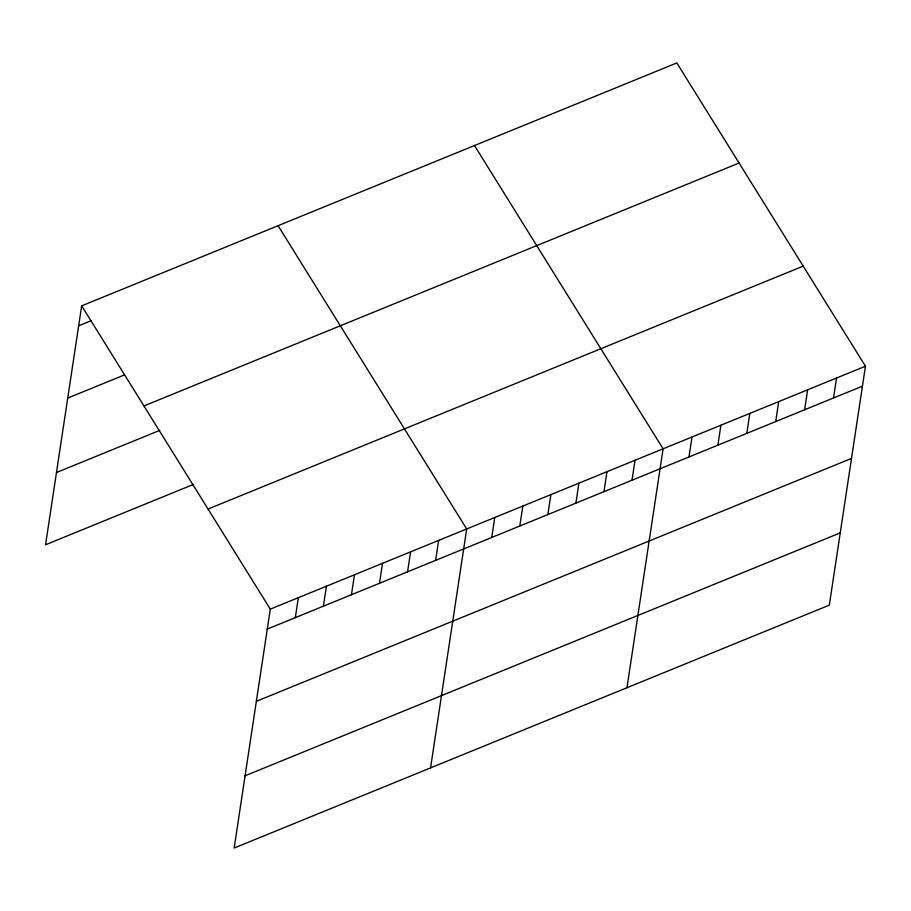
<?xml version="1.0" encoding="UTF-8"?>
<svg xmlns="http://www.w3.org/2000/svg" width="911" height="911" viewBox="0 0 911 911"><rect width="100%" height="100%" fill="white"/><g stroke="black" fill="none" stroke-linecap="round" stroke-linejoin="round"><path stroke-width="1.37" d="M81.683 305.857L270.294 609.129L234.161 848.05L829.317 605.143L865.45 366.222L676.839 62.95L81.683 305.857L45.55 544.778L193.485 484.401M295.335 617.624L298.352 597.673M323.394 606.168L326.411 586.228M351.441 594.724L354.459 574.773M379.5 583.268L382.518 563.317M407.559 571.823L410.576 551.872M435.617 560.367L438.635 540.417M430.561 767.893L466.694 528.972L278.083 225.7M491.735 537.467L494.753 517.516M519.794 526.011L522.812 506.06M547.853 514.567L550.87 494.616M575.911 503.111L578.929 483.16M603.959 491.655L606.977 471.716M632.018 480.211L635.035 460.26M626.962 687.725L663.094 448.804L474.483 145.544M688.989 456.958L692.007 437.007M717.891 445.16L720.908 425.209M746.804 433.363L749.821 413.412M775.705 421.565L778.723 401.614M804.618 409.768L807.636 389.817M833.531 397.97L836.537 378.019M78.665 325.808L91.419 320.604M67.733 398.073L123.85 375.161M143.927 405.942L739.083 163.023M56.482 472.524L159.778 430.356M208.05 509.044L803.206 266.137M270.294 609.129L865.45 366.222M267.276 629.08L862.432 386.173M256.344 701.333L851.5 458.427M245.082 775.785L840.249 532.878"/></g></svg>
